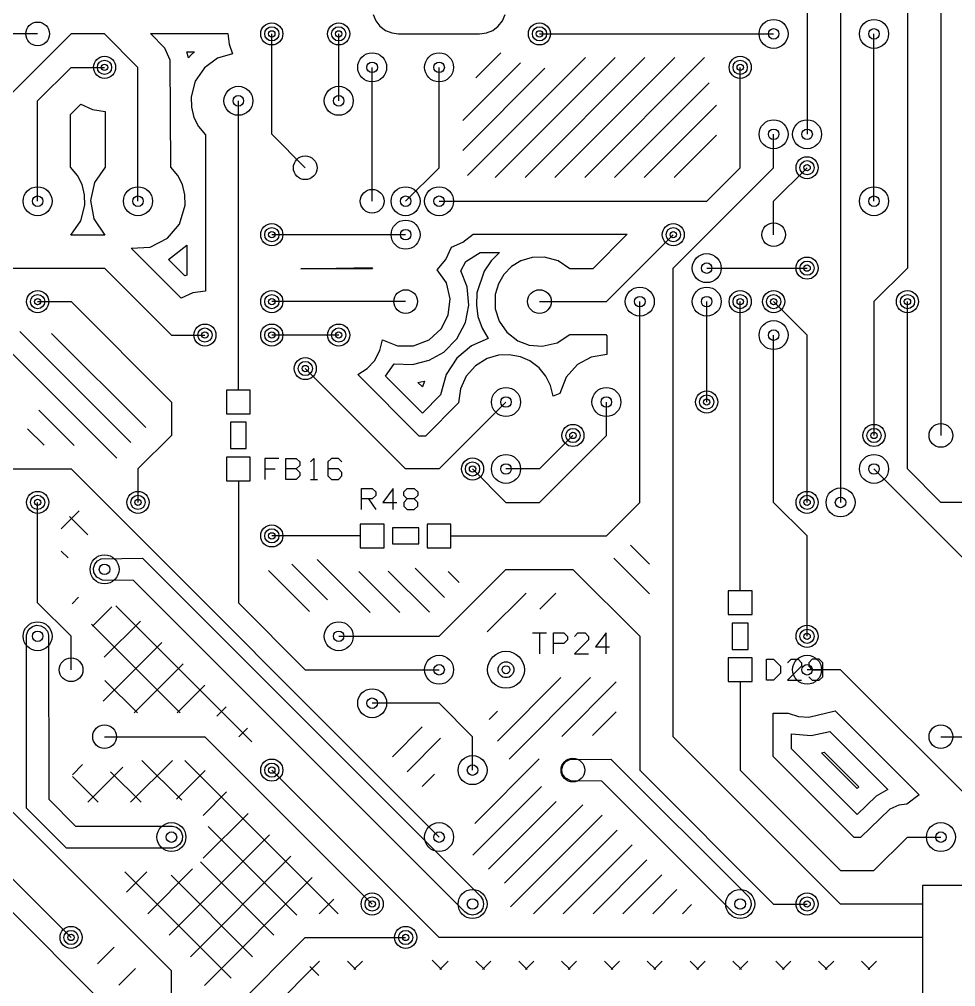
# Model space of a CAD drawing. Extents: x 7 to 280, y 7 to 360.
# Drawn here: x 207.59 to 243.13, y 73.06 to 109.77 of the extents above; entities that cross this region are included whole.
import ezdxf

# ---------------------------------------------------------------- set-up
doc = ezdxf.new("R2010")
doc.units = 0
doc.layers.add('SCORE', color=5, linetype='CONTINUOUS')

msp = doc.modelspace()

# ---------------------------------------------------------------- linework, layer by layer
at = {"layer": 'SCORE'}
for p, q in [((237.49, 120.65), (237.49, 105.41)), ((238.76, 120.65), (238.76, 91.44)), ((241.3, 120.65), (241.3, 100.33)), ((242.57, 120.65), (242.57, 93.98)), ((221.0141, 109.9612), (221.114, 109.72)), ((225.926, 109.72), (226.0259, 109.9612)), ((221.114, 109.72), (221.2729, 109.5129)), ((221.2729, 109.5129), (221.48, 109.354)), ((225.56, 109.354), (225.7671, 109.5129)), ((225.7671, 109.5129), (225.926, 109.72)), ((208.28, 109.22), (201.93, 109.22)), ((209.55, 109.22), (201.93, 101.6)), ((210.82, 109.22), (209.55, 109.22)), ((212.09, 107.95), (210.82, 109.22)), ((213.1096, 108.6726), (212.5678, 109.24)), ((212.5678, 109.24), (215.5007, 109.24)), ((215.5007, 109.24), (215.5455, 108.8343)), ((217.17, 105.41), (217.17, 109.22)), ((219.71, 106.68), (219.71, 109.22)), ((221.48, 109.354), (221.7212, 109.2541)), ((221.7212, 109.2541), (221.98, 109.22)), ((221.98, 109.22), (225.06, 109.22)), ((225.06, 109.22), (225.3188, 109.2541)), ((225.3188, 109.2541), (225.56, 109.354)), ((227.33, 109.22), (236.22, 109.22)), ((240.03, 102.87), (240.03, 109.22)), ((213.3085, 108.2274), (213.1096, 108.6726)), ((215.5455, 108.8343), (215.6805, 108.466)), ((214.005, 108.3095), (213.947, 108.54)), ((213.947, 108.54), (214.2305, 108.54)), ((214.1136, 108.4282), (214.005, 108.3095)), ((214.2305, 108.54), (214.1136, 108.4282)), ((215.1063, 108.295), (214.6086, 107.9332)), ((215.6805, 108.466), (215.1063, 108.295)), ((224.5946, 103.8425), (229.0721, 108.32)), ((224.9154, 107.5574), (225.8636, 108.5056)), ((225.6535, 103.77), (230.2035, 108.32)), ((226.7849, 103.77), (231.3349, 108.32)), ((227.9163, 103.77), (232.4663, 108.32)), ((229.0476, 103.77), (233.5976, 108.32)), ((208.28, 106.68), (209.55, 107.95)), ((209.55, 107.95), (210.82, 107.95)), ((212.09, 102.87), (212.09, 107.95)), ((213.34, 104.1645), (213.3085, 108.2274)), ((214.6086, 107.9332), (214.2619, 107.4249)), ((220.98, 102.87), (220.98, 107.95)), ((223.52, 104.14), (223.52, 107.95)), ((224.42, 105.9306), (226.6062, 108.1168)), ((234.95, 104.14), (234.95, 107.95)), ((224.42, 104.7992), (227.5376, 107.9169)), ((214.2619, 107.4249), (214.1067, 106.8295)), ((230.179, 103.77), (233.7694, 107.3604)), ((214.1067, 106.8295), (214.1162, 106.4427)), ((208.28, 102.87), (208.28, 106.68)), ((209.53, 106.1622), (209.9149, 106.5471)), ((209.9149, 106.5471), (210.3612, 106.3447)), ((215.9, 97.79), (215.9, 106.68)), ((231.3104, 103.77), (234.05, 106.5096)), ((209.53, 104.1645), (209.53, 106.1622)), ((210.3612, 106.3447), (210.84, 106.2807)), ((210.84, 106.2807), (210.84, 104.1645)), ((214.1162, 106.4427), (214.2149, 106.0484)), ((214.2149, 106.0484), (214.3889, 105.7028)), ((214.3889, 105.7028), (214.65, 105.3855)), ((214.65, 105.3855), (214.65, 99.4593)), ((218.44, 104.14), (217.17, 105.41)), ((232.4417, 103.77), (234.05, 105.3783)), ((236.22, 104.14), (236.22, 105.41)), ((209.7911, 103.8472), (209.53, 104.1645)), ((210.84, 104.1645), (210.438, 103.5835)), ((213.6011, 103.8472), (213.34, 104.1645)), ((222.25, 102.87), (223.52, 104.14)), ((232.41, 100.33), (236.22, 104.14)), ((233.68, 102.87), (234.95, 104.14)), ((236.22, 102.87), (237.49, 104.14)), ((209.9651, 103.5016), (209.7911, 103.8472)), ((210.438, 103.5835), (210.2907, 102.897)), ((213.7751, 103.5016), (213.6011, 103.8472)), ((210.0638, 103.1073), (209.9651, 103.5016)), ((213.8738, 103.1073), (213.7751, 103.5016)), ((210.0733, 102.7205), (210.0638, 103.1073)), ((210.2907, 102.897), (210.4173, 102.2064)), ((213.8833, 102.7205), (213.8738, 103.1073)), ((223.52, 102.87), (233.68, 102.87)), ((236.22, 101.6), (236.22, 102.87)), ((209.9181, 102.1251), (210.0733, 102.7205)), ((213.6642, 101.998), (213.8833, 102.7205)), ((209.5346, 101.58), (209.9181, 102.1251)), ((210.4173, 102.2064), (210.8357, 101.5796)), ((213.2106, 101.462), (213.6642, 101.998)), ((210.8357, 101.5796), (209.5346, 101.58)), ((212.5534, 101.1311), (213.2106, 101.462)), ((222.25, 101.6), (217.17, 101.6)), ((224.4219, 101.3128), (224.8145, 101.62)), ((224.8145, 101.62), (230.6622, 101.62)), ((230.6622, 101.62), (229.3522, 100.31)), ((229.87, 99.06), (232.41, 101.6)), ((211.8279, 101.0899), (212.5534, 101.1311)), ((213.7249, 99.1929), (211.8279, 101.0899)), ((213.2511, 100.6566), (213.95, 101.2005)), ((213.95, 101.2005), (213.95, 100.0597)), ((223.7795, 100.6518), (223.9877, 101.1323)), ((223.9877, 101.1323), (224.4219, 101.3128)), ((213.8727, 100.035), (213.2511, 100.6566)), ((223.4521, 100.2611), (223.7795, 100.6518)), ((224.3428, 100.2334), (224.5342, 100.5858)), ((224.5342, 100.5858), (225.0836, 100.92)), ((225.0836, 100.92), (225.8143, 100.92)), ((225.4924, 100.603), (225.2267, 100.2148)), ((225.8143, 100.92), (225.4924, 100.603)), ((226.6233, 100.6057), (226.2728, 100.3907)), ((227.0588, 100.7378), (226.6233, 100.6057)), ((227.5234, 100.7485), (227.0588, 100.7378)), ((228.0367, 100.6057), (227.5234, 100.7485)), ((228.4815, 100.31), (228.0367, 100.6057)), ((201.93, 100.33), (210.82, 100.33)), ((210.82, 100.33), (213.36, 97.79)), ((218.2768, 100.31), (220.9555, 100.35)), ((220.9954, 100.31), (218.2768, 100.31)), ((220.9555, 100.35), (220.9954, 100.31)), ((223.7957, 99.7667), (223.4521, 100.2611)), ((224.5829, 99.6216), (224.3428, 100.2334)), ((225.2267, 100.2148), (224.9533, 99.3902)), ((226.2728, 100.3907), (225.9781, 100.0901)), ((229.3522, 100.31), (228.4815, 100.31)), ((232.41, 82.55), (232.41, 100.33)), ((233.68, 100.33), (237.49, 100.33)), ((241.3, 100.33), (240.03, 99.06)), ((213.95, 100.0597), (213.8727, 100.035)), ((225.9781, 100.0901), (225.7703, 99.7352)), ((223.9463, 99.1654), (223.7957, 99.7667)), ((224.6455, 98.9202), (224.5829, 99.6216)), ((225.7703, 99.7352), (225.6522, 99.3312)), ((214.1712, 99.3953), (213.7249, 99.1929)), ((214.65, 99.4593), (214.1712, 99.3953)), ((223.8683, 98.5409), (223.9463, 99.1654)), ((224.9533, 99.3902), (224.9345, 98.9202)), ((225.6522, 99.3312), (225.6522, 98.7888)), ((208.28, 99.06), (209.55, 99.06)), ((209.55, 99.06), (213.36, 95.25)), ((222.25, 99.06), (217.17, 99.06)), ((224.5166, 98.2724), (224.6455, 98.9202)), ((224.9345, 98.9202), (224.9971, 98.4984)), ((225.6522, 98.7888), (225.8031, 98.3134)), ((227.33, 99.06), (229.87, 99.06)), ((231.14, 91.44), (231.14, 99.06)), ((233.68, 95.25), (233.68, 99.06)), ((234.95, 90.17), (234.95, 99.06)), ((237.49, 97.79), (236.22, 99.06)), ((240.03, 99.06), (240.03, 93.98)), ((241.3, 92.71), (241.3, 99.06)), ((223.6019, 98.0299), (223.8683, 98.5409)), ((224.9971, 98.4984), (225.1515, 98.0541)), ((223.1426, 97.6137), (223.6019, 98.0299)), ((224.1904, 97.6484), (224.5166, 98.2724)), ((225.1515, 98.0541), (225.3841, 97.6561)), ((225.8031, 98.3134), (226.0856, 97.9024)), ((206.4737, 97.9274), (211.2865, 93.1146)), ((207.6083, 97.9242), (211.8199, 93.7127)), ((208.8117, 97.8522), (212.3856, 94.2784)), ((213.36, 97.79), (214.63, 97.79)), ((215.9, 95.7), (215.9, 97.79)), ((219.71, 97.79), (217.17, 97.79)), ((223.6971, 97.1459), (224.1904, 97.6484)), ((225.3841, 97.6561), (224.7519, 97.3799)), ((226.0856, 97.9024), (226.5051, 97.574)), ((228.0052, 97.5003), (228.4815, 97.81)), ((228.4815, 97.81), (229.8455, 97.81)), ((229.8455, 97.81), (229.89, 97.7655)), ((229.89, 97.7655), (229.89, 97.0493)), ((236.22, 91.44), (236.22, 97.79)), ((237.49, 91.44), (237.49, 97.79)), ((221.275, 97.2082), (221.3693, 97.6065)), ((221.3693, 97.6065), (221.9449, 97.388)), ((221.9449, 97.388), (222.5551, 97.388)), ((222.5551, 97.388), (223.1426, 97.6137)), ((224.7519, 97.3799), (224.19, 96.9085)), ((226.5051, 97.574), (226.9385, 97.4061)), ((226.9385, 97.4061), (227.4354, 97.3637)), ((227.4354, 97.3637), (228.0052, 97.5003)), ((221.0632, 96.812), (221.275, 97.2082)), ((223.1433, 96.833), (223.6971, 97.1459)), ((225.7693, 97.0259), (225.3465, 96.902)), ((226.1752, 97.0458), (225.7693, 97.0259)), ((226.6081, 96.964), (226.1752, 97.0458)), ((226.9619, 96.8072), (226.6081, 96.964)), ((229.2892, 96.9532), (228.7765, 96.6792)), ((229.89, 97.0493), (229.2892, 96.9532)), ((220.7899, 96.5167), (221.0632, 96.812)), ((221.4907, 96.227), (221.8141, 96.7005)), ((221.8141, 96.7005), (222.512, 96.6749)), ((222.512, 96.6749), (223.1433, 96.833)), ((224.19, 96.9085), (223.7891, 96.2942)), ((224.8977, 96.6238), (224.5489, 96.2272)), ((225.3465, 96.902), (224.8977, 96.6238)), ((227.3132, 96.5414), (226.9619, 96.8072)), ((228.7765, 96.6792), (228.3405, 96.1982)), ((222.25, 92.71), (218.44, 96.52)), ((220.4395, 96.2882), (220.7899, 96.5167)), ((222.7678, 93.96), (220.4395, 96.2882)), ((222.885, 94.8327), (221.4907, 96.227)), ((223.7891, 96.2942), (223.5755, 95.5232)), ((224.5489, 96.2272), (224.3303, 95.7465)), ((227.5711, 96.2272), (227.3132, 96.5414)), ((227.7451, 95.8816), (227.5711, 96.2272)), ((228.3405, 96.1982), (228.0996, 95.5727)), ((222.7124, 95.9952), (222.8282, 96.015)), ((222.885, 95.8227), (222.7124, 95.9952)), ((222.8282, 96.015), (222.9605, 96.0433)), ((222.9605, 96.0433), (222.885, 95.8227)), ((227.846, 95.4695), (227.7451, 95.8816)), ((216.35, 95.7), (215.45, 95.7)), ((215.45, 95.7), (215.45, 94.8)), ((216.35, 94.8), (216.35, 95.7)), ((223.5755, 95.5232), (222.885, 94.8327)), ((224.3303, 95.7465), (224.2608, 95.2185)), ((228.0996, 95.5727), (227.846, 95.4695)), ((213.36, 95.25), (213.36, 93.98)), ((224.2608, 95.2185), (223.0022, 93.96)), ((226.06, 95.25), (223.52, 92.71)), ((229.87, 93.98), (229.87, 95.25)), ((208.3247, 94.9451), (209.6682, 93.6017)), ((215.45, 94.8), (216.35, 94.8)), ((216.2, 94.48), (215.6, 94.48)), ((215.6, 94.48), (215.6, 93.48)), ((216.2, 93.48), (216.2, 94.48)), ((207.9016, 94.2368), (208.5284, 93.61)), ((213.36, 93.98), (212.09, 92.71)), ((227.33, 91.44), (229.87, 93.98)), ((228.6, 93.98), (227.33, 92.71)), ((223.0022, 93.96), (222.7678, 93.96)), ((215.6, 93.48), (216.2, 93.48)), ((216.35, 93.16), (215.45, 93.16)), ((215.45, 93.16), (215.45, 92.26)), ((216.35, 92.26), (216.35, 93.16)), ((217.4333, 93.11), (216.9, 93.11)), ((216.9, 93.11), (216.9, 92.31)), ((217.7, 92.31), (217.7, 93.11)), ((217.7, 93.11), (218.1, 93.11)), ((218.1, 93.11), (218.2333, 92.9767)), ((218.2333, 92.9767), (218.2333, 92.8433)), ((218.6333, 92.9767), (218.7667, 93.11)), ((218.7667, 93.11), (218.7667, 92.31)), ((219.4333, 93.11), (219.3, 92.9767)), ((219.3, 92.9767), (219.3, 92.4433)), ((219.7, 93.11), (219.4333, 93.11)), ((219.8333, 92.9767), (219.7, 93.11)), ((200.66, 92.71), (209.55, 92.71)), ((209.55, 92.71), (223.52, 78.74)), ((212.09, 92.71), (212.09, 91.44)), ((216.9, 92.71), (217.3, 92.71)), ((218.1, 92.71), (217.7, 92.71)), ((218.2333, 92.8433), (218.1, 92.71)), ((218.1, 92.71), (218.2333, 92.5767)), ((218.2333, 92.5767), (218.2333, 92.4433)), ((219.7, 92.71), (219.3, 92.71)), ((219.8333, 92.5767), (219.7, 92.71)), ((219.8333, 92.4433), (219.8333, 92.5767)), ((223.52, 92.71), (222.25, 92.71)), ((224.79, 92.71), (226.06, 91.44)), ((227.33, 92.71), (226.06, 92.71)), ((243.84, 88.9), (240.03, 92.71)), ((242.57, 91.44), (241.3, 92.71)), ((215.45, 92.26), (216.35, 92.26)), ((215.9, 92.26), (215.9, 90.17)), ((218.1, 92.31), (217.7, 92.31)), ((218.2333, 92.4433), (218.1, 92.31)), ((218.6333, 92.31), (218.9, 92.31)), ((219.3, 92.4433), (219.4333, 92.31)), ((219.4333, 92.31), (219.7, 92.31)), ((219.7, 92.31), (219.8333, 92.4433)), ((220.58, 91.17), (220.58, 91.97)), ((220.58, 91.97), (220.98, 91.97)), ((220.98, 91.97), (221.1133, 91.8367)), ((221.1133, 91.8367), (221.1133, 91.7033)), ((221.78, 91.97), (221.38, 91.4367)), ((221.78, 91.17), (221.78, 91.97)), ((222.18, 91.8367), (222.3133, 91.97)), ((222.18, 91.7033), (222.18, 91.8367)), ((222.3133, 91.97), (222.58, 91.97)), ((222.58, 91.97), (222.7133, 91.8367)), ((222.7133, 91.8367), (222.7133, 91.7033)), ((208.28, 87.63), (208.28, 91.44)), ((220.98, 91.57), (220.58, 91.57)), ((220.8467, 91.57), (221.1133, 91.17)), ((221.1133, 91.7033), (220.98, 91.57)), ((221.38, 91.4367), (221.9133, 91.4367)), ((222.3133, 91.57), (222.18, 91.7033)), ((222.3133, 91.57), (222.18, 91.4367)), ((222.18, 91.4367), (222.18, 91.3033)), ((222.58, 91.57), (222.3133, 91.57)), ((222.7133, 91.7033), (222.58, 91.57)), ((222.7133, 91.4367), (222.58, 91.57)), ((222.7133, 91.3033), (222.7133, 91.4367)), ((226.06, 91.44), (227.33, 91.44)), ((229.87, 90.17), (231.14, 91.44)), ((237.49, 90.17), (236.22, 91.44)), ((243.84, 91.44), (242.57, 91.44)), ((209.18, 90.4411), (209.8631, 91.1241)), ((222.18, 91.3033), (222.3133, 91.17)), ((222.3133, 91.17), (222.58, 91.17)), ((222.58, 91.17), (222.7133, 91.3033)), ((209.4879, 90.9086), (210.1908, 90.2057)), ((221.43, 90.62), (220.53, 90.62)), ((220.53, 90.62), (220.53, 89.72)), ((221.43, 89.72), (221.43, 90.62)), ((222.75, 90.47), (221.75, 90.47)), ((221.75, 90.47), (221.75, 89.87)), ((222.75, 89.87), (222.75, 90.47)), ((223.97, 90.62), (223.07, 90.62)), ((223.07, 90.62), (223.07, 89.72)), ((223.97, 89.72), (223.97, 90.62)), ((215.9, 90.17), (215.9, 87.63)), ((218.44, 90.17), (217.17, 90.17)), ((220.53, 90.17), (218.44, 90.17)), ((223.97, 90.17), (226.06, 90.17)), ((226.06, 90.17), (229.87, 90.17)), ((234.95, 88.08), (234.95, 90.17)), ((237.49, 86.36), (237.49, 90.17)), ((209.18, 89.5902), (209.4369, 89.3333)), ((220.53, 89.72), (221.43, 89.72)), ((221.75, 89.87), (222.75, 89.87)), ((223.07, 89.72), (223.97, 89.72)), ((230.7907, 89.8179), (231.5093, 89.0993)), ((210.4496, 89.098), (210.5536, 89.2247)), ((210.5536, 89.2247), (210.6981, 89.3019)), ((210.6981, 89.3019), (212.264, 89.32)), ((212.264, 89.32), (225.087, 76.497)), ((218.8935, 89.27), (220.9035, 87.26)), ((230.159, 89.3182), (231.5094, 87.9678)), ((195.58, 88.9), (209.55, 74.93)), ((213.36, 73.66), (198.12, 88.9)), ((210.402, 88.9412), (210.4496, 89.098)), ((210.4181, 88.7781), (210.402, 88.9412)), ((217.0441, 88.8567), (218.6039, 87.2968)), ((217.9364, 89.0957), (219.2861, 87.746)), ((221.5913, 88.8349), (223.1567, 87.2695)), ((222.611, 88.9466), (223.7224, 87.8352)), ((223.52, 86.36), (226.06, 88.9)), ((226.06, 88.9), (228.6, 88.9)), ((228.6, 88.9), (231.14, 86.36)), ((210.523, 88.603), (210.4181, 88.7781)), ((210.7381, 88.4881), (210.523, 88.603)), ((211.916, 88.48), (210.7381, 88.4881)), ((224.493, 75.903), (211.916, 88.48)), ((220.4724, 88.8224), (222.0348, 87.26)), ((223.869, 88.82), (224.2881, 88.4009)), ((209.5872, 87.5956), (209.8315, 87.8399)), ((225.3495, 86.523), (226.8266, 88)), ((227.3479, 87.39), (227.9579, 88)), ((235.4, 88.08), (234.5, 88.08)), ((234.5, 88.08), (234.5, 87.18)), ((235.4, 87.18), (235.4, 88.08)), ((209.55, 86.36), (208.28, 87.63)), ((210.3628, 86.7449), (211.0949, 87.477)), ((211.2533, 87.5169), (216.4108, 82.3594)), ((215.9, 87.63), (218.44, 85.09)), ((234.5, 87.18), (235.4, 87.18)), ((207.9096, 86.558), (207.983, 86.657)), ((207.983, 86.657), (208.082, 86.7304)), ((208.082, 86.7304), (208.2388, 86.778)), ((208.2388, 86.778), (208.4019, 86.7619)), ((208.4019, 86.7619), (208.5464, 86.6847)), ((208.5464, 86.6847), (208.6504, 86.558)), ((210.3212, 86.8226), (213.6938, 83.45)), ((210.8122, 85.5679), (212.1838, 86.9395)), ((235.25, 86.86), (234.65, 86.86)), ((234.65, 86.86), (234.65, 85.86)), ((235.25, 85.86), (235.25, 86.86)), ((207.86, 79.836), (207.862, 86.4012)), ((207.862, 86.4012), (207.9096, 86.558)), ((208.6504, 86.558), (208.698, 86.4012)), ((208.698, 86.4012), (208.7, 80.184)), ((209.55, 85.09), (209.55, 86.36)), ((219.71, 86.36), (223.52, 86.36)), ((227.06, 86.49), (227.5933, 86.49)), ((227.3267, 86.49), (227.3267, 85.69)), ((227.86, 85.69), (227.86, 86.49)), ((227.86, 86.49), (228.26, 86.49)), ((228.26, 86.49), (228.3933, 86.3567)), ((228.3933, 86.3567), (228.3933, 86.2233)), ((228.66, 86.3567), (228.7933, 86.49)), ((228.7933, 86.49), (229.06, 86.49)), ((229.06, 86.49), (229.1933, 86.3567)), ((229.1933, 86.3567), (229.1933, 86.2233)), ((229.86, 86.49), (229.46, 85.9567)), ((229.86, 85.69), (229.86, 86.49)), ((231.14, 86.36), (231.14, 81.28)), ((210.7693, 83.8986), (212.997, 86.1263)), ((228.26, 86.09), (227.86, 86.09)), ((228.3933, 86.2233), (228.26, 86.09)), ((229.1933, 86.2233), (228.66, 85.69)), ((229.46, 85.9567), (229.9933, 85.9567)), ((228.66, 85.69), (229.1933, 85.69)), ((235.4, 85.54), (234.5, 85.54)), ((234.5, 85.54), (234.5, 84.64)), ((234.65, 85.86), (235.25, 85.86)), ((235.4, 84.64), (235.4, 85.54)), ((211.947, 83.45), (213.8101, 85.3131)), ((235.95, 84.69), (235.95, 85.49)), ((235.95, 85.49), (236.2167, 85.49)), ((236.2167, 85.49), (236.4833, 85.2233)), ((236.4833, 85.2233), (236.4833, 84.9567)), ((236.75, 85.3567), (236.8833, 85.49)), ((237.2833, 85.2233), (236.75, 84.69)), ((236.8833, 85.49), (237.15, 85.49)), ((237.15, 85.49), (237.2833, 85.3567)), ((237.2833, 85.3567), (237.2833, 85.2233)), ((237.6833, 85.49), (237.55, 85.3567)), ((237.55, 85.3567), (237.55, 85.2233)), ((237.55, 85.2233), (237.6833, 85.09)), ((237.95, 85.49), (237.6833, 85.49)), ((238.0833, 85.3567), (237.95, 85.49)), ((238.0833, 84.8233), (238.0833, 85.3567)), ((218.44, 85.09), (223.52, 85.09)), ((236.4833, 84.9567), (236.2167, 84.69)), ((238.76, 85.09), (237.49, 85.09)), ((237.55, 84.8233), (237.6833, 84.69)), ((237.6833, 85.09), (238.0833, 85.09)), ((237.95, 84.69), (238.0833, 84.8233)), ((246.38, 77.47), (238.76, 85.09)), ((210.8361, 84.6814), (212.0675, 83.45)), ((213.5734, 83.45), (214.6233, 84.4999)), ((225.733, 82.3809), (228.1421, 84.79)), ((226.1786, 81.6952), (229.2734, 84.79)), ((228.1761, 82.5613), (230.24, 84.6252)), ((234.5, 84.64), (235.4, 84.64)), ((234.95, 84.64), (234.95, 82.55)), ((236.2167, 84.69), (235.95, 84.69)), ((236.75, 84.69), (237.2833, 84.69)), ((237.6833, 84.69), (237.95, 84.69)), ((223.52, 83.82), (220.98, 83.82)), ((224.79, 82.55), (223.52, 83.82)), ((215.0791, 83.3294), (215.4365, 83.6868)), ((225.4167, 83.1961), (225.7431, 83.5224)), ((229.3381, 82.5919), (230.24, 83.4938)), ((236.2, 83.44), (236.7719, 83.44)), ((236.2, 81.7978), (236.2, 83.44)), ((236.7719, 83.44), (237.1654, 83.32)), ((237.5513, 83.2915), (238.5499, 83.5312)), ((238.5499, 83.5312), (241.7433, 80.3384)), ((237.1654, 83.32), (237.5513, 83.2915)), ((215.9151, 82.5391), (216.2496, 82.8736)), ((221.7454, 81.7874), (222.8779, 82.92)), ((236.9, 82.6612), (237.6396, 82.595)), ((236.9, 82.0877), (236.9, 82.6612)), ((237.6396, 82.595), (238.3485, 82.7427)), ((238.3485, 82.7427), (240.5524, 80.5392)), ((210.82, 82.55), (214.63, 82.55)), ((214.63, 82.55), (220.98, 76.2)), ((222.3111, 81.2217), (223.5783, 82.4889)), ((224.79, 81.28), (224.79, 82.55)), ((238.76, 76.2), (232.41, 82.55)), ((234.95, 82.55), (234.95, 81.28)), ((242.57, 82.55), (245.11, 82.55)), ((239.395, 79.5927), (236.9, 82.0877)), ((238.0392, 81.9385), (238.1433, 81.958)), ((239.395, 80.5827), (238.0392, 81.9385)), ((238.1433, 81.958), (239.4577, 80.6438)), ((211.8086, 80.0589), (213.3997, 81.65)), ((212.2411, 81.65), (213.757, 80.1341)), ((213.8675, 81.65), (219.6875, 75.83)), ((224.8736, 79.2588), (227.3187, 81.7039)), ((228.2296, 81.478), (228.3336, 81.6047)), ((228.3336, 81.6047), (228.4781, 81.6819)), ((228.4781, 81.6819), (230.044, 81.7)), ((230.044, 81.7), (235.2747, 76.4664)), ((239.2778, 78.72), (236.2, 81.7978)), ((209.5997, 81.1027), (209.986, 81.489)), ((210.1831, 80.0597), (211.5191, 81.3957)), ((211.0454, 81.2194), (212.2062, 80.0586)), ((213.5527, 80.1766), (214.6416, 81.2656)), ((223.52, 74.93), (217.17, 81.28)), ((222.8767, 80.6561), (223.3486, 81.1279)), ((228.182, 81.3212), (228.2296, 81.478)), ((228.1981, 81.1581), (228.182, 81.3212)), ((228.303, 80.983), (228.1981, 81.1581)), ((231.14, 81.28), (236.22, 76.2)), ((234.95, 81.28), (238.76, 77.47)), ((209.5997, 81.0387), (210.5789, 80.0595)), ((228.5181, 80.8681), (228.303, 80.983)), ((229.696, 80.86), (228.5181, 80.8681)), ((234.6836, 75.8753), (229.696, 80.86)), ((214.5581, 79.5557), (215.4548, 80.4524)), ((224.8015, 78.0553), (227.4031, 80.6569)), ((239.4577, 80.6438), (239.395, 80.5827)), ((240.5524, 80.5392), (240.1171, 80.2896)), ((208.7, 80.184), (209.724, 79.16)), ((225.3948, 77.5172), (227.9663, 80.0887)), ((240.1171, 80.2896), (239.395, 79.5927)), ((241.7433, 80.3384), (241.2749, 79.9894)), ((209.376, 78.32), (207.86, 79.836)), ((226.0027, 76.9938), (228.9738, 79.9649)), ((240.6346, 79.7977), (239.5122, 78.72)), ((240.9703, 79.9453), (240.6346, 79.7977)), ((241.2749, 79.9894), (240.9703, 79.9453)), ((214.5682, 77.9395), (216.268, 79.6392)), ((226.2358, 76.0955), (229.7119, 79.5717)), ((209.724, 79.16), (213.4012, 79.158)), ((213.4012, 79.158), (213.558, 79.1104)), ((213.558, 79.1104), (213.657, 79.037)), ((213.657, 79.037), (213.7304, 78.938)), ((213.7304, 78.938), (213.778, 78.7812)), ((214.7541, 79.137), (218.1203, 75.7708)), ((227.1019, 75.8303), (230.2778, 79.0061)), ((204.47, 78.74), (212.09, 71.12)), ((213.2739, 75.0189), (217.0811, 78.8261)), ((213.7619, 78.6181), (213.6847, 78.4736)), ((213.778, 78.7812), (213.7619, 78.6181)), ((239.5122, 78.72), (239.2778, 78.72)), ((240.03, 77.47), (241.3, 78.74)), ((241.3, 78.74), (242.57, 78.74)), ((213.4012, 78.322), (209.376, 78.32)), ((213.558, 78.3696), (213.4012, 78.322)), ((213.6847, 78.4736), (213.558, 78.3696)), ((228.2335, 75.8305), (230.8436, 78.4406)), ((214.0801, 74.1987), (217.8943, 78.0129)), ((229.3651, 75.8308), (231.4095, 77.8751)), ((212.4608, 75.832), (214.1605, 77.5318)), ((214.4641, 77.8007), (217.251, 75.0138)), ((238.76, 77.47), (240.03, 77.47)), ((211.591, 77.4211), (215.6247, 73.3874)), ((211.6476, 76.6452), (212.4239, 77.4215)), ((213.3478, 77.2907), (216.4378, 74.2006)), ((214.618, 73.1102), (218.7075, 77.1997)), ((230.4967, 75.831), (231.9753, 77.3096)), ((231.6284, 75.8312), (232.5412, 76.7441)), ((244.5385, 76.8985), (241.8715, 76.8985)), ((241.8715, 76.8985), (241.8715, 70.4215)), ((218.9641, 75.83), (219.5207, 76.3865)), ((225.087, 76.497), (225.178, 76.3607)), ((225.178, 76.3607), (225.21, 76.2)), ((235.2747, 76.4664), (235.3519, 76.3219)), ((225.178, 76.0393), (225.087, 75.903)), ((225.21, 76.2), (225.178, 76.0393)), ((232.76, 75.8315), (233.107, 76.1785)), ((235.3204, 76.002), (235.2164, 75.8753)), ((235.368, 76.1588), (235.3204, 76.002)), ((235.3519, 76.3219), (235.368, 76.1588)), ((236.22, 76.2), (237.49, 76.2)), ((240.03, 76.2), (238.76, 76.2)), ((241.8715, 76.2), (240.03, 76.2)), ((224.6293, 75.812), (224.493, 75.903)), ((224.79, 75.78), (224.6293, 75.812)), ((224.9507, 75.812), (224.79, 75.78)), ((225.087, 75.903), (224.9507, 75.812)), ((234.8281, 75.7981), (234.6836, 75.8753)), ((234.95, 75.78), (234.8281, 75.7981)), ((235.0719, 75.7981), (234.95, 75.78)), ((235.2164, 75.8753), (235.0719, 75.7981)), ((210.82, 67.31), (218.44, 74.93)), ((218.44, 74.93), (222.25, 74.93)), ((240.03, 74.93), (223.52, 74.93)), ((241.8715, 74.93), (240.03, 74.93)), ((210.5558, 73.927), (211.188, 74.5592)), ((205.8161, 60.8629), (218.9832, 74.03)), ((218.6128, 73.83), (218.9501, 73.4927)), ((220.0392, 74.03), (220.3592, 73.71)), ((220.2895, 73.71), (220.6095, 74.03)), ((223.2514, 74.0705), (223.6119, 73.71)), ((223.5422, 73.71), (223.8622, 74.03)), ((224.9182, 74.03), (225.2382, 73.71)), ((225.1686, 73.71), (225.4886, 74.03)), ((226.5446, 74.03), (226.8646, 73.71)), ((226.7949, 73.71), (227.1149, 74.03)), ((228.1709, 74.03), (228.4909, 73.71)), ((228.4212, 73.71), (228.7412, 74.03)), ((229.7973, 74.03), (230.1173, 73.71)), ((230.0476, 73.71), (230.3676, 74.03)), ((231.4236, 74.03), (231.7436, 73.71)), ((231.6739, 73.71), (231.9939, 74.03)), ((233.05, 74.03), (233.37, 73.71)), ((233.3003, 73.71), (233.6203, 74.03)), ((234.6763, 74.03), (234.9963, 73.71)), ((234.9266, 73.71), (235.2466, 74.03)), ((236.3027, 74.03), (236.6227, 73.71)), ((236.553, 73.71), (236.873, 74.03)), ((237.929, 74.03), (238.249, 73.71)), ((238.1793, 73.71), (238.4993, 74.03)), ((239.5554, 74.03), (239.8754, 73.71)), ((239.8057, 73.71), (240.1257, 74.03)), ((211.3689, 73.1139), (212.0011, 73.7461)), ((213.36, 72.39), (213.36, 73.66))]:
    msp.add_line(p, q, dxfattribs=at)
for centre, radius in [((236.22, 109.22), 0.55), ((240.03, 109.22), 0.55), ((208.28, 109.22), 0.45), ((217.17, 109.22), 0.42), ((217.17, 109.22), 0.27), ((219.71, 109.22), 0.42), ((219.71, 109.22), 0.27), ((227.33, 109.22), 0.42), ((227.33, 109.22), 0.27), ((236.22, 109.22), 0.2), ((240.03, 109.22), 0.2), ((217.17, 109.22), 0.12), ((219.71, 109.22), 0.12), ((227.33, 109.22), 0.12), ((210.82, 107.95), 0.42), ((220.98, 107.95), 0.55), ((223.52, 107.95), 0.55), ((234.95, 107.95), 0.42), ((210.82, 107.95), 0.27), ((210.82, 107.95), 0.12), ((220.98, 107.95), 0.2), ((223.52, 107.95), 0.2), ((234.95, 107.95), 0.27), ((234.95, 107.95), 0.12), ((215.9, 106.68), 0.55), ((219.71, 106.68), 0.55), ((215.9, 106.68), 0.2), ((219.71, 106.68), 0.2), ((236.22, 105.41), 0.55), ((237.49, 105.41), 0.55), ((236.22, 105.41), 0.2), ((237.49, 105.41), 0.2), ((218.44, 104.14), 0.45), ((237.49, 104.14), 0.42), ((237.49, 104.14), 0.27), ((237.49, 104.14), 0.12), ((208.28, 102.87), 0.55), ((212.09, 102.87), 0.55), ((220.98, 102.87), 0.45), ((222.25, 102.87), 0.55), ((223.52, 102.87), 0.55), ((240.03, 102.87), 0.55), ((208.28, 102.87), 0.2), ((212.09, 102.87), 0.2), ((222.25, 102.87), 0.2), ((223.52, 102.87), 0.2), ((240.03, 102.87), 0.2), ((222.25, 101.6), 0.55), ((236.22, 101.6), 0.45), ((217.17, 101.6), 0.42), ((217.17, 101.6), 0.27), ((217.17, 101.6), 0.12), ((222.25, 101.6), 0.2), ((232.41, 101.6), 0.42), ((232.41, 101.6), 0.27), ((232.41, 101.6), 0.12), ((233.68, 100.33), 0.55), ((237.49, 100.33), 0.42), ((237.49, 100.33), 0.27), ((233.68, 100.33), 0.2), ((237.49, 100.33), 0.12), ((208.28, 99.06), 0.42), ((217.17, 99.06), 0.42), ((222.25, 99.06), 0.45), ((227.33, 99.06), 0.45), ((231.14, 99.06), 0.55), ((233.68, 99.06), 0.55), ((234.95, 99.06), 0.42), ((236.22, 99.06), 0.42), ((241.3, 99.06), 0.42), ((208.28, 99.06), 0.27), ((208.28, 99.06), 0.12), ((217.17, 99.06), 0.27), ((217.17, 99.06), 0.12), ((231.14, 99.06), 0.2), ((233.68, 99.06), 0.2), ((234.95, 99.06), 0.27), ((234.95, 99.06), 0.12), ((236.22, 99.06), 0.27), ((236.22, 99.06), 0.12), ((241.3, 99.06), 0.27), ((241.3, 99.06), 0.12), ((214.63, 97.79), 0.42), ((214.63, 97.79), 0.27), ((217.17, 97.79), 0.42), ((217.17, 97.79), 0.27), ((219.71, 97.79), 0.42), ((219.71, 97.79), 0.27), ((236.22, 97.79), 0.55), ((214.63, 97.79), 0.12), ((217.17, 97.79), 0.12), ((219.71, 97.79), 0.12), ((236.22, 97.79), 0.2), ((218.44, 96.52), 0.42), ((218.44, 96.52), 0.27), ((218.44, 96.52), 0.12), ((226.06, 95.25), 0.55), ((226.06, 95.25), 0.2), ((229.87, 95.25), 0.55), ((229.87, 95.25), 0.2), ((233.68, 95.25), 0.42), ((233.68, 95.25), 0.27), ((233.68, 95.25), 0.12), ((228.6, 93.98), 0.42), ((240.03, 93.98), 0.42), ((242.57, 93.98), 0.45), ((228.6, 93.98), 0.27), ((228.6, 93.98), 0.12), ((240.03, 93.98), 0.27), ((240.03, 93.98), 0.12), ((226.06, 92.71), 0.55), ((240.03, 92.71), 0.55), ((224.79, 92.71), 0.42), ((224.79, 92.71), 0.27), ((226.06, 92.71), 0.2), ((240.03, 92.71), 0.2), ((224.79, 92.71), 0.12), ((208.28, 91.44), 0.42), ((212.09, 91.44), 0.42), ((237.49, 91.44), 0.42), ((238.76, 91.44), 0.55), ((208.28, 91.44), 0.27), ((208.28, 91.44), 0.12), ((212.09, 91.44), 0.27), ((212.09, 91.44), 0.12), ((237.49, 91.44), 0.27), ((237.49, 91.44), 0.12), ((238.76, 91.44), 0.2), ((217.17, 90.17), 0.42), ((217.17, 90.17), 0.27), ((217.17, 90.17), 0.12), ((210.82, 88.9), 0.55), ((210.82, 88.9), 0.2), ((208.28, 86.36), 0.55), ((219.71, 86.36), 0.55), ((237.49, 86.36), 0.42), ((208.28, 86.36), 0.2), ((219.71, 86.36), 0.2), ((237.49, 86.36), 0.27), ((237.49, 86.36), 0.12), ((209.55, 85.09), 0.45), ((223.52, 85.09), 0.55), ((226.06, 85.09), 0.7), ((237.49, 85.09), 0.55), ((223.52, 85.09), 0.2), ((226.06, 85.09), 0.3), ((226.06, 85.09), 0.15), ((237.49, 85.09), 0.2), ((220.98, 83.82), 0.55), ((220.98, 83.82), 0.2), ((210.82, 82.55), 0.45), ((242.57, 82.55), 0.45), ((217.17, 81.28), 0.42), ((217.17, 81.28), 0.27), ((224.79, 81.28), 0.55), ((228.6, 81.28), 0.45), ((217.17, 81.28), 0.12), ((224.79, 81.28), 0.2), ((213.36, 78.74), 0.55), ((223.52, 78.74), 0.55), ((242.57, 78.74), 0.55), ((213.36, 78.74), 0.2), ((223.52, 78.74), 0.2), ((242.57, 78.74), 0.2), ((224.79, 76.2), 0.55), ((234.95, 76.2), 0.55), ((220.98, 76.2), 0.42), ((220.98, 76.2), 0.27), ((224.79, 76.2), 0.2), ((234.95, 76.2), 0.2), ((237.49, 76.2), 0.42), ((237.49, 76.2), 0.27), ((220.98, 76.2), 0.12), ((237.49, 76.2), 0.12), ((209.55, 74.93), 0.42), ((222.25, 74.93), 0.42), ((209.55, 74.93), 0.27), ((209.55, 74.93), 0.12), ((222.25, 74.93), 0.27), ((222.25, 74.93), 0.12)]:
    msp.add_circle(centre, radius, dxfattribs=at)

doc.saveas('drawing.dxf')
